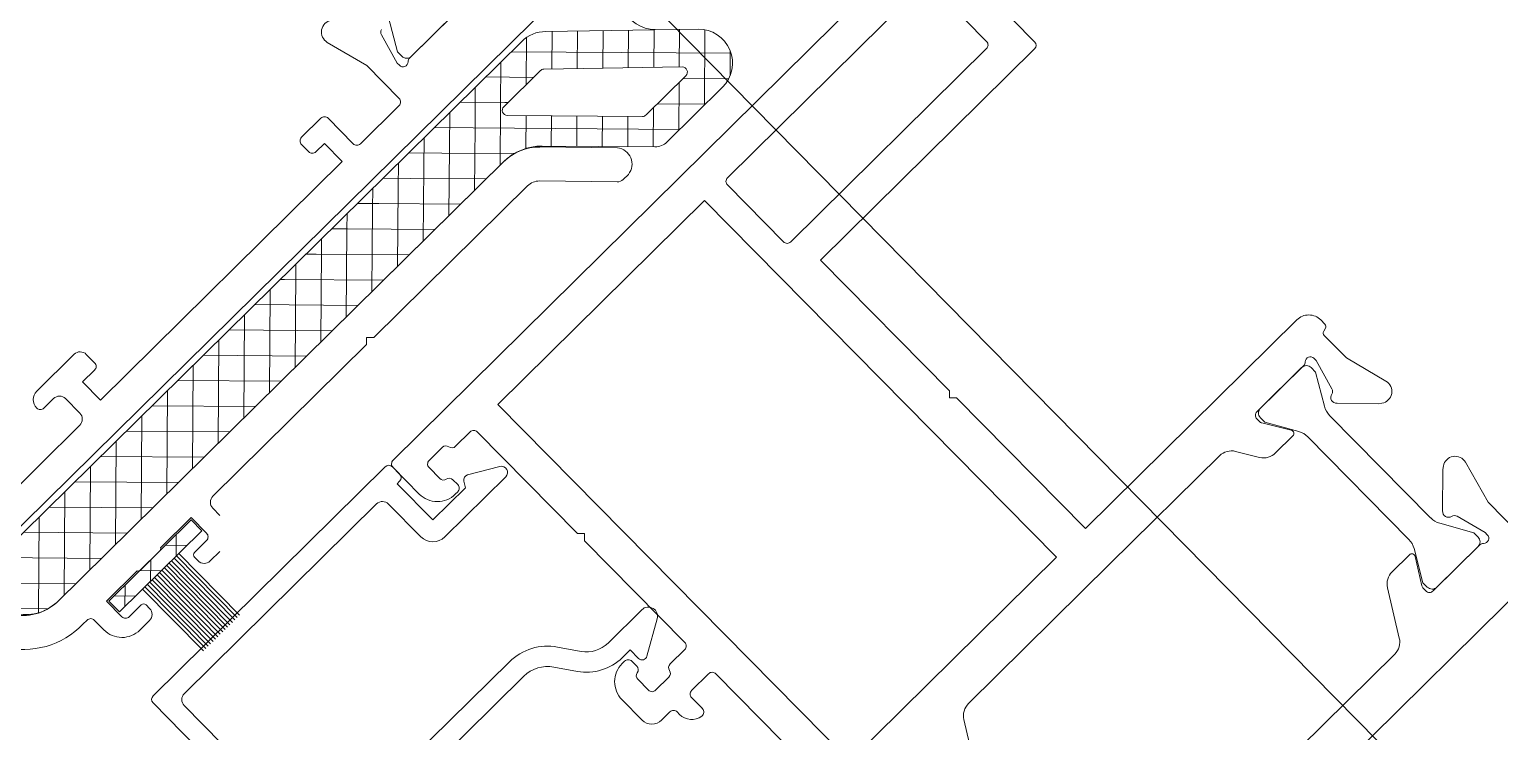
# Model space of a CAD drawing. Header units: centimetres. Extents: x 118932 to 154602, y -32682 to -23521.
# Drawn here: x 137904.54 to 137913.2, y -25374.28 to -25370.15 of the extents above; entities that cross this region are included whole.
import ezdxf

# ---------------------------------------------------------------- set-up
doc = ezdxf.new("R2010")
doc.units = ezdxf.units.CM
doc.header["$LTSCALE"] = 50
doc.header["$MEASUREMENT"] = 0
doc.layers.add('GEN_00_BL_Yazı', color=7, linetype='Continuous', lineweight=0, true_color=0x4f5250)
doc.layers.add('GEN_02_TF_Pencere', color=7, linetype='Continuous', lineweight=9, true_color=0x6093ac)

# ---------------------------------------------------------------- blocks, each defined once
blk = doc.blocks.new('P20')
at = {"layer": 'GEN_00_BL_Yazı'}
blk.add_line((62850.2953, 12036.8851, 0), (62850.2795, 11986.8823, 0), dxfattribs=at)
at = {"layer": 'GEN_02_TF_Pencere', "extrusion": (0, 0, -1)}
for p, q in [((62848.7633, 11999.9363, 0), (62848.833, 11999.6754, 0)), ((62849.0187, 11999.6062, 0), (62849.1227, 11999.7862, 0)), ((62845.6831, 11998.7077, 0), (62844.6577, 11999.7337, 0)), ((62846.413, 11999.6751, 0), (62846.103, 11999.6752, 0)), ((62848.833, 11999.6754, 0), (62848.8329, 11999.4043, 0)), ((62848.9705, 11999.56, 0), (62849.0216, 11999.7442, 0)), ((62846.463, 11999.5551, 0), (62846.463, 11999.6251, 0)), ((62848.233, 11999.6145, 0), (62848.233, 11999.5545, 0)), ((62848.423, 11999.6445, 0), (62848.263, 11999.6445, 0)), ((62848.4529, 11999.4044, 0), (62848.453, 11999.6144, 0)), ((62849.0187, 11999.5701, 0), (62849.0187, 11999.6062, 0)), ((62846.063, 11999.5752, 0), (62846.143, 11999.5752, 0)), ((62846.193, 11999.5252, 0), (62846.1929, 11999.4052, 0)), ((62846.3329, 11999.3751, 0), (62846.333, 11999.5251, 0)), ((62846.333, 11999.5251, 0), (62846.433, 11999.5251, 0)), ((62848.263, 11999.5245, 0), (62848.333, 11999.5245, 0)), ((62848.333, 11999.5245, 0), (62848.3329, 11999.3745, 0)), ((62848.9705, 11999.5419, 0), (62848.9705, 11999.56, 0)), ((62849.4305, 11999.5299, 0), (62849.0435, 11999.53, 0)), ((62849.3987, 11999.53, 0), (62849.0587, 11999.5301, 0)), ((62845.4709, 11998.7077, 0), (62844.7794, 11999.3997, 0)), ((62846.1429, 11999.3552, 0), (62845.4729, 11999.3554, 0)), ((62848.3329, 11999.3745, 0), (62846.3329, 11999.3751, 0)), ((62848.8029, 11999.3743, 0), (62848.4829, 11999.3744, 0)), ((62845.3129, 11999.1754, 0), (62855.2529, 11999.1723, 0)), ((62845.1948, 11998.7397, 0), (62845.5931, 11999.1376, 0)), ((62849.5826, 11999.1364, 0), (62845.2737, 11999.1378, 0)), ((62845.3751, 11998.7078, 0), (62845.8052, 11999.1376, 0)), ((62845.8952, 11998.7076, 0), (62845.4654, 11999.1377, 0)), ((62845.5873, 11998.7077, 0), (62846.0174, 11999.1375, 0)), ((62846.1073, 11998.7075, 0), (62845.6775, 11999.1376, 0)), ((62845.7994, 11998.7076, 0), (62846.2295, 11999.1374, 0)), ((62846.3195, 11998.7075, 0), (62845.8897, 11999.1376, 0)), ((62846.0115, 11998.7076, 0), (62846.4416, 11999.1374, 0)), ((62846.5316, 11998.7074, 0), (62846.1018, 11999.1375, 0)), ((62846.2237, 11998.7075, 0), (62846.6537, 11999.1373, 0)), ((62846.7437, 11998.7073, 0), (62846.3139, 11999.1374, 0)), ((62846.4358, 11998.7074, 0), (62846.8659, 11999.1372, 0)), ((62846.9559, 11998.7073, 0), (62846.526, 11999.1374, 0)), ((62846.6479, 11998.7074, 0), (62847.078, 11999.1372, 0)), ((62847.168, 11998.7072, 0), (62846.7382, 11999.1373, 0)), ((62846.8601, 11998.7073, 0), (62847.2901, 11999.1371, 0)), ((62847.3801, 11998.7071, 0), (62846.9503, 11999.1372, 0)), ((62847.0722, 11998.7072, 0), (62847.4954, 11999.1302, 0)), ((62847.5923, 11998.7071, 0), (62847.1624, 11999.1372, 0)), ((62847.2843, 11998.7072, 0), (62847.6879, 11999.1105, 0)), ((62847.8044, 11998.707, 0), (62847.3746, 11999.1371, 0)), ((62847.4954, 11999.1302, 0), (62847.5023, 11999.137, 0)), ((62847.4965, 11998.7071, 0), (62847.8804, 11999.0908, 0)), ((62847.6047, 11999.119, 0), (62847.5867, 11999.137, 0)), ((62848.0165, 11998.7069, 0), (62847.6047, 11999.119, 0)), ((62847.6879, 11999.1105, 0), (62847.7144, 11999.137, 0)), ((62847.7086, 11998.707, 0), (62848.0729, 11999.0711, 0)), ((62847.8409, 11999.0948, 0), (62847.7988, 11999.137, 0)), ((62848.2287, 11998.7069, 0), (62847.8409, 11999.0948, 0)), ((62847.8804, 11999.0908, 0), (62847.9265, 11999.1369, 0)), ((62848.0772, 11999.0707, 0), (62848.011, 11999.1369, 0)), ((62848.0729, 11999.0711, 0), (62848.1387, 11999.1368, 0)), ((62848.4408, 11998.7068, 0), (62848.0772, 11999.0707, 0)), ((62848.3134, 11999.0465, 0), (62848.2231, 11999.1368, 0)), ((62848.2654, 11999.0514, 0), (62848.3508, 11999.1368, 0)), ((62848.5496, 11999.0223, 0), (62848.4352, 11999.1368, 0)), ((62848.4579, 11999.0317, 0), (62848.5629, 11999.1367, 0)), ((62848.7858, 11998.9981, 0), (62848.6474, 11999.1367, 0)), ((62848.6504, 11999.012, 0), (62848.7751, 11999.1366, 0)), ((62848.8428, 11998.9923, 0), (62848.9872, 11999.1366, 0)), ((62849.022, 11998.974, 0), (62848.8595, 11999.1366, 0)), ((62849.0353, 11998.9726, 0), (62849.1993, 11999.1365, 0)), ((62849.2583, 11998.9498, 0), (62849.0716, 11999.1365, 0)), ((62849.2278, 11998.9529, 0), (62849.4115, 11999.1364, 0)), ((62849.4837, 11998.9364, 0), (62849.2838, 11999.1365, 0)), ((62849.4235, 11998.9364, 0), (62849.6201, 11999.1328, 0)), ((62850.4117, 11998.22, 0), (62849.4959, 11999.1364, 0)), ((62849.5826, 11999.1364, 0), (62849.5826, 11999.1364, 0)), ((62850.373, 11998.458, 0), (62849.724, 11999.0778, 0)), ((62847.9207, 11998.707, 0), (62848.2654, 11999.0514, 0)), ((62848.1328, 11998.7069, 0), (62848.4579, 11999.0317, 0)), ((62848.6529, 11998.7067, 0), (62848.3134, 11999.0465, 0)), ((62848.345, 11998.7068, 0), (62848.6504, 11999.012, 0)), ((62848.8651, 11998.7067, 0), (62848.5496, 11999.0223, 0)), ((62848.5571, 11998.7068, 0), (62848.8428, 11998.9923, 0)), ((62849.0865, 11998.6973, 0), (62848.7858, 11998.9981, 0)), ((62849.5948, 11998.8956, 0), (62849.7512, 11999.0518, 0)), ((62845.2487, 11998.7179, 0), (62845.0375, 11998.9293, 0)), ((62848.7692, 11998.7067, 0), (62849.0353, 11998.9726, 0)), ((62848.9814, 11998.7066, 0), (62849.2278, 11998.9529, 0)), ((62849.882, 11998.1135, 0), (62849.022, 11998.974, 0)), ((62849.2373, 11998.9365, 0), (62849.5401, 11998.9364, 0)), ((62849.2373, 11998.9365, 0), (62849.2373, 11998.9365, 0)), ((62849.2716, 11998.9365, 0), (62849.2583, 11998.9498, 0)), ((62849.5607, 11998.9282, 0), (62850.1499, 11998.3652, 0)), ((62849.7033, 11998.7919, 0), (62849.8597, 11998.9482, 0)), ((62849.1574, 11998.6705, 0), (62849.2942, 11998.8072, 0)), ((62849.7788, 11998.3223, 0), (62849.2161, 11998.8853, 0)), ((62849.8118, 11998.6882, 0), (62849.9682, 11998.8446, 0)), ((62849.9203, 11998.5846, 0), (62850.0767, 11998.7409, 0)), ((62845.3141, 11998.7078, 0), (62849.0099, 11998.7066, 0)), ((62845.3142, 11998.7078, 0), (62849.0098, 11998.7066, 0)), ((62849.2739, 11998.5749, 0), (62849.4002, 11998.7011, 0)), ((62850.0287, 11998.4809, 0), (62850.1852, 11998.6373, 0)), ((62849.222, 11998.6187, 0), (62849.544, 11998.2938, 0)), ((62849.236, 11998.6128, 0), (62849.7057, 11998.1428, 0)), ((62849.38, 11998.4688, 0), (62849.5063, 11998.595, 0)), ((62845.3681, 11998.5078, 0), (62845.3337, 11998.5078, 0)), ((62845.398, 11998.3978, 0), (62845.398, 11998.4778, 0)), ((62845.7807, 11998.5076, 0), (62845.528, 11998.5077, 0)), ((62845.528, 11998.5077, 0), (62845.528, 11998.3777, 0)), ((62845.9581, 11998.4976, 0), (62845.7981, 11998.4976, 0)), ((62846.228, 11998.5075, 0), (62845.9754, 11998.5076, 0)), ((62846.228, 11998.3775, 0), (62846.228, 11998.5075, 0)), ((62847.679, 11998.507, 0), (62846.4081, 11998.5074, 0)), ((62847.709, 11998.537, 0), (62847.679, 11998.507, 0)), ((62847.739, 11998.507, 0), (62847.709, 11998.537, 0)), ((62849.0099, 11998.5066, 0), (62847.739, 11998.507, 0)), ((62849.4025, 11998.1524, 0), (62849.0806, 11998.4773, 0)), ((62849.486, 11998.3627, 0), (62849.6123, 11998.4889, 0)), ((62850.1372, 11998.3773, 0), (62850.2937, 11998.5337, 0)), ((62846.358, 11998.4575, 0), (62846.358, 11998.3974, 0)), ((62849.592, 11998.2566, 0), (62849.7183, 11998.3828, 0)), ((62850.0854, 11998.1134, 0), (62850.3993, 11998.4271, 0)), ((62845.558, 11998.3477, 0), (62845.658, 11998.3477, 0)), ((62845.678, 11998.3276, 0), (62845.678, 11998.2976, 0)), ((62846.078, 11998.2975, 0), (62846.078, 11998.3275, 0)), ((62846.098, 11998.3475, 0), (62846.198, 11998.3475, 0)), ((62849.6981, 11998.1505, 0), (62849.8612, 11998.3135, 0)), ((62850.1292, 11998.3134, 0), (62849.8, 11998.3135, 0)), ((62849.8732, 11998.1135, 0), (62850.0733, 11998.3134, 0)), ((62850.0941, 11998.1134, 0), (62849.8942, 11998.3135, 0)), ((62850.2965, 11998.1231, 0), (62850.1063, 11998.3134, 0)), ((62845.628, 11998.2477, 0), (62845.548, 11998.2477, 0)), ((62846.208, 11998.2475, 0), (62846.128, 11998.2475, 0)), ((62850.3138, 11998.1296, 0), (62850.4185, 11998.2343, 0)), ((62849.4803, 11998.1377, 0), (62849.4379, 11998.1377, 0)), ((62849.7764, 11998.1135, 0), (62850.2348, 11998.1134, 0))]:
    blk.add_line(p, q, dxfattribs=at)
at = {"layer": 'GEN_02_TF_Pencere'}
for p, q in [((62845.5381, 11998.4978, 0), (62845.538, 11998.4078, 0)), ((62846.2181, 11998.4975, 0), (62845.5381, 11998.4978, 0)), ((62845.5816, 11998.4077, 0), (62845.6717, 11998.4977, 0)), ((62845.5817, 11998.4977, 0), (62845.6716, 11998.4077, 0)), ((62845.7938, 11998.4977, 0), (62845.8838, 11998.4076, 0)), ((62845.7938, 11998.4077, 0), (62845.8838, 11998.4976, 0)), ((62846.0059, 11998.4976, 0), (62846.0959, 11998.4076, 0)), ((62846.0059, 11998.4076, 0), (62846.0959, 11998.4976, 0)), ((62846.2173, 11998.4982, 0), (62846.2188, 11998.4968, 0)), ((62846.218, 11998.4075, 0), (62846.2181, 11998.4975, 0)), ((62845.538, 11998.4078, 0), (62846.218, 11998.4075, 0)), ((62845.538, 11998.4078, 0), (62845.538, 11998.4078, 0)), ((62845.728, 11998.4077, 0), (62845.7279, 11997.8977, 0)), ((62845.748, 11998.4077, 0), (62845.7479, 11997.8977, 0)), ((62845.768, 11998.4077, 0), (62845.7679, 11997.8977, 0)), ((62845.788, 11998.4077, 0), (62845.7879, 11997.8977, 0)), ((62845.808, 11998.4077, 0), (62845.8079, 11997.8977, 0)), ((62845.828, 11998.4077, 0), (62845.8279, 11997.8977, 0)), ((62845.848, 11998.4077, 0), (62845.8479, 11997.8977, 0)), ((62845.868, 11998.4076, 0), (62845.8679, 11997.8976, 0)), ((62845.888, 11998.4076, 0), (62845.8879, 11997.8976, 0)), ((62845.908, 11998.4076, 0), (62845.9079, 11997.8976, 0)), ((62845.928, 11998.4076, 0), (62845.9279, 11997.8976, 0)), ((62845.948, 11998.4076, 0), (62845.9479, 11997.8976, 0)), ((62845.968, 11998.4076, 0), (62845.9679, 11997.8976, 0)), ((62845.988, 11998.4076, 0), (62845.9879, 11997.8976, 0)), ((62846.008, 11998.4076, 0), (62846.0079, 11997.8976, 0)), ((62846.028, 11998.4076, 0), (62846.0279, 11997.8976, 0)), ((62845.3018, 11996.3479, 0), (62845.3023, 11997.8879, 0)), ((62845.3323, 11997.9179, 0), (62847.2523, 11997.9173, 0)), ((62845.3323, 11997.9179, 0), (62845.3323, 11997.9179, 0)), ((62847.2821, 11997.6627, 0), (62847.2821, 11997.8827, 0)), ((62847.2823, 11997.8873, 0), (62847.2823, 11997.8273, 0)), ((62847.3121, 11997.9127, 0), (62855.2521, 11997.9148, 0)), ((62847.3121, 11997.9127, 0), (62847.3121, 11997.9127, 0)), ((62847.0623, 11997.7974, 0), (62845.4723, 11997.7979, 0)), ((62847.2323, 11997.7973, 0), (62847.2322, 11997.4973, 0)), ((62847.2523, 11997.7973, 0), (62847.2323, 11997.7973, 0)), ((62845.4223, 11997.7479, 0), (62845.4219, 11996.4879, 0)), ((62847.1122, 11997.4774, 0), (62847.1123, 11997.7474, 0)), ((62847.4321, 11997.7328, 0), (62847.4321, 11997.6428, 0)), ((62847.5721, 11997.7628, 0), (62847.4621, 11997.7628, 0)), ((62847.7521, 11997.7128, 0), (62847.6313, 11997.7128, 0)), ((62847.7824, 11996.8429, 0), (62847.7821, 11997.6829, 0)), ((62849.6921, 11997.7133, 0), (62847.9821, 11997.7129, 0)), ((62847.9821, 11997.7129, 0), (62847.9829, 11994.7625, 0)), ((62849.6929, 11994.7629, 0), (62849.6921, 11997.7133, 0)), ((62849.6921, 11997.7133, 0), (62849.6921, 11997.7133, 0)), ((62849.8521, 11997.6834, 0), (62849.8523, 11997.213, 0)), ((62851.5021, 11997.7138, 0), (62849.8821, 11997.7134, 0)), ((62851.5323, 11997.2134, 0), (62851.5321, 11997.6838, 0)), ((62851.7321, 11997.7139, 0), (62851.7323, 11997.0135, 0)), ((62847.4522, 11997.5128, 0), (62847.4322, 11997.5128, 0)), ((62847.4822, 11997.5836, 0), (62847.4822, 11997.5428, 0)), ((62847.5022, 11997.4972, 0), (62847.5224, 11997.5322, 0)), ((62847.5634, 11997.5432, 0), (62847.7341, 11997.4446, 0)), ((62847.2322, 11997.4973, 0), (62847.5022, 11997.4972, 0)), ((62847.7161, 11997.3772, 0), (62847.2122, 11997.3773, 0)), ((62849.8611, 11997.1918, 0), (62849.8611, 11997.1918, 0)), ((62849.8823, 11997.183, 0), (62851.5023, 11997.1834, 0)), ((62851.7023, 11996.9834, 0), (62849.9323, 11996.983, 0)), ((62849.9323, 11996.983, 0), (62849.9326, 11995.903, 0)), ((62847.8124, 11996.8129, 0), (62847.7824, 11996.8429, 0)), ((62847.7824, 11996.7829, 0), (62847.8124, 11996.8129, 0)), ((62847.7826, 11995.9429, 0), (62847.7824, 11996.7829, 0)), ((62846.1523, 11996.5865, 0), (62846.9675, 11996.5863, 0)), ((62846.9675, 11996.4663, 0), (62846.0543, 11996.4666, 0)), ((62847.2296, 11996.4497, 0), (62847.3106, 11996.334, 0)), ((62847.2122, 11996.2652, 0), (62847.1313, 11996.3809, 0)), ((62847.458, 11996.2572, 0), (62847.7373, 11996.2572, 0)), ((62847.5218, 11996.1372, 0), (62847.458, 11996.1372, 0)), ((62847.5218, 11996.0672, 0), (62847.5218, 11996.1372, 0)), ((62847.7645, 11996.1553, 0), (62847.5668, 11996.0412, 0)), ((62847.4325, 11996.1128, 0), (62847.4525, 11996.1128, 0)), ((62847.4825, 11996.0828, 0), (62847.4826, 11996.0419, 0)), ((62847.2826, 11995.7927, 0), (62847.2826, 11995.9627, 0)), ((62847.4326, 11995.9828, 0), (62847.4326, 11995.8928, 0)), ((62847.4626, 11995.8628, 0), (62847.5726, 11995.8628, 0)), ((62847.6318, 11995.9128, 0), (62847.7526, 11995.9128, 0)), ((62849.9326, 11995.903, 0), (62849.9026, 11995.873, 0)), ((62849.9026, 11995.873, 0), (62849.9326, 11995.843, 0)), ((62849.9326, 11995.843, 0), (62849.9329, 11994.763, 0)), ((62847.4326, 11995.7128, 0), (62847.3626, 11995.7127, 0)), ((62847.7526, 11995.7128, 0), (62847.6126, 11995.7128, 0)), ((62847.4627, 11995.6621, 0), (62847.4627, 11995.6828, 0)), ((62847.5827, 11995.6828, 0), (62847.5827, 11995.5928, 0)), ((62847.783, 11994.3971, 0), (62847.7827, 11995.6829, 0)), ((62847.9829, 11994.7625, 0), (62849.6929, 11994.7629, 0)), ((62849.9329, 11994.763, 0), (62851.6825, 11994.7634, 0)), ((62851.7825, 11994.6635, 0), (62851.7825, 11994.6287, 0)), ((62851.7329, 11994.5847, 0), (62851.733, 11994.3981, 0)), ((62851.7677, 11994.6094, 0), (62851.7478, 11994.604, 0)), ((62849.8899, 11994.513, 0), (62848.7192, 11994.5127, 0)), ((62850.7967, 11994.5132, 0), (62849.8899, 11994.513, 0)), ((62851.1054, 11994.5133, 0), (62851.1054, 11994.4917, 0)), ((62851.1098, 11994.4761, 0), (62851.2029, 11994.3237, 0)), ((62851.1254, 11994.5035, 0), (62851.1254, 11994.4674, 0)), ((62851.5224, 11994.5434, 0), (62851.1354, 11994.5433, 0)), ((62851.5054, 11994.5434, 0), (62851.1654, 11994.5435, 0)), ((62851.5445, 11994.3292, 0), (62851.5954, 11994.5134, 0)), ((62851.5454, 11994.4673, 0), (62851.5454, 11994.5033, 0)), ((62851.5954, 11994.5134, 0), (62851.5954, 11994.5316, 0)), ((62848.6339, 11994.4647, 0), (62848.5581, 11994.3405, 0)), ((62850.9579, 11994.3411, 0), (62850.8821, 11994.4653, 0)), ((62851.1254, 11994.4674, 0), (62851.2293, 11994.2874, 0)), ((62851.4414, 11994.2873, 0), (62851.5454, 11994.4673, 0)), ((62851.733, 11994.3981, 0), (62851.8028, 11994.1373, 0)), ((62851.1858, 11994.2933, 0), (62851.0433, 11994.2933, 0)), ((62851.2453, 11994.2274, 0), (62851.245, 11993.3795, 0)), ((62851.2453, 11994.2274, 0), (62851.2453, 11994.2274, 0)), ((62851.425, 11993.3795, 0), (62851.4253, 11994.2273, 0)), ((62851.6771, 11994.0744, 0), (62851.506, 11994.2473, 0)), ((62851.6951, 11994.0618, 0), (62851.6771, 11994.0744, 0)), ((62851.5037, 11993.3594, 0), (62851.6749, 11993.5322, 0)), ((62851.6749, 11993.5322, 0), (62851.6929, 11993.5448, 0)), ((62851.8006, 11993.4693, 0), (62851.7307, 11993.2085, 0)), ((62850.7969, 11993.0056, 0), (62850.9557, 11993.2655, 0)), ((62851.041, 11993.3134, 0), (62851.1836, 11993.3133, 0)), ((62851.2006, 11993.2829, 0), (62851.1076, 11993.1306, 0)), ((62851.229, 11993.3195, 0), (62851.125, 11993.1396, 0)), ((62851.545, 11993.1394, 0), (62851.4411, 11993.3195, 0)), ((62851.5932, 11993.0932, 0), (62851.5422, 11993.2774, 0)), ((62851.7307, 11993.2085, 0), (62851.7306, 11992.9374, 0)), ((62851.1032, 11993.1149, 0), (62851.1032, 11993.0934, 0)), ((62851.125, 11993.1396, 0), (62851.125, 11993.1035, 0)), ((62851.545, 11993.1033, 0), (62851.545, 11993.1394, 0)), ((62851.5932, 11993.075, 0), (62851.5932, 11993.0932, 0)), ((62851.1332, 11993.0633, 0), (62851.5202, 11993.0632, 0)), ((62851.1649, 11993.0635, 0), (62851.5049, 11993.0634, 0)), ((62849.9257, 11992.958, 0), (62850.7115, 11992.9577, 0)), ((62855.2506, 11992.7063, 0), (62845.3106, 11992.7094, 0))]:
    blk.add_line(p, q, dxfattribs=at)
at = {"layer": 'GEN_02_TF_Pencere', "extrusion": (0, 0, -1)}
for centre, radius, start, end in [((-62848.8309, 11999.9544, 0), 0.07, 345.01445, 125.04389), ((-62849.0507, 11999.7367, 0), 0.03, 14.42583, 77.7456), ((-62846.103, 11999.6052, 0), 0.07, 0.01808, 90.01817), ((-62846.413, 11999.6251, 0), 0.05, 90.01808, 180.01817), ((-62846.063, 11999.6052, 0), 0.03, 270.01808, 0.01817), ((-62848.263, 11999.6145, 0), 0.03, 0.01809, 90.01817), ((-62848.423, 11999.6145, 0), 0.03, 90.01808, 180.01817), ((-62846.143, 11999.5252, 0), 0.05, 90.01808, 180.01817), ((-62846.433, 11999.5551, 0), 0.03, 180.01808, 270.01817), ((-62848.263, 11999.5545, 0), 0.03, 270.01808, 0.01817), ((-62849.0005, 11999.5419, 0), 0.03, 224.23233, 0.01442), ((-62849.0587, 11999.5701, 0), 0.04, 270.01808, 0.01817), ((-62849.0435, 11999.5, 0), 0.03, 44.23045, 90.01819), ((-62846.1429, 11999.4052, 0), 0.05, 180.01808, 270.01817), ((-62848.4829, 11999.4044, 0), 0.03, 270.01808, 0.01817), ((-62848.8029, 11999.4043, 0), 0.03, 180.01808, 270.01817), ((-62849.5826, 11998.9364, 0), 0.2, 90.0174, 135.02018), ((-62850.3303, 11998.779, 0), 0.2, 313.68242, 90.01815), ((-62849.2373, 11998.9065, 0), 0.03, 315.01708, 90.01809), ((-62849.5401, 11998.9064, 0), 0.03, 90.01808, 133.50323), ((-62845.3227, 11998.9985, 0), 0.2908, 271.70487, 328.3515), ((-62845.3225, 11998.9785, 0), 0.2708, 271.76601, 328.31654), ((-62845.3227, 11998.9985, 0), 0.4908, 268.71972, 328.57254), ((-62849.0097, 11998.3866, 0), 0.32, 90.01814, 135.01806), ((-62849.0098, 11998.4066, 0), 0.3, 90.01817, 135.01809), ((-62845.368, 11998.4778, 0), 0.03, 90.01809, 180.01817), ((-62845.7981, 11998.5176, 0), 0.02, 270.01816, 330.01812), ((-62845.9581, 11998.5176, 0), 0.02, 210.01813, 270.01809), ((-62846.408, 11998.4574, 0), 0.05, 0.01808, 90.01817), ((-62849.0098, 11998.4066, 0), 0.1, 90.01815, 135.01807), ((-62845.548, 11998.3977, 0), 0.15, 270.01808, 0.01817), ((-62845.558, 11998.3777, 0), 0.03, 270.01809, 0.01817), ((-62846.198, 11998.3775, 0), 0.03, 180.01808, 270.01817), ((-62850.2348, 11998.3134, 0), 0.2, 133.68242, 270.01815), ((-62845.628, 11998.2977, 0), 0.05, 180.01808, 270.01817), ((-62845.658, 11998.3277, 0), 0.02, 90.01808, 180.01817), ((-62846.098, 11998.3275, 0), 0.02, 0.01808, 90.01817), ((-62846.128, 11998.2975, 0), 0.05, 270.01808, 0.01817), ((-62849.4709, 11998.2326, 0), 0.0953, 140.06431, 264.34235), ((-62849.8, 11998.3435, 0), 0.03, 270.01808, 315.01712), ((-62850.1292, 11998.3434, 0), 0.03, 133.5031, 270.01811), ((-62849.4379, 11998.1877, 0), 0.05, 270.01824, 315.01816), ((-62849.7765, 11998.2135, 0), 0.1, 270.01809, 315.01713)]:
    blk.add_arc(centre, radius, start, end, dxfattribs=at)
at = {"layer": 'GEN_02_TF_Pencere'}
for centre, radius, start, end in [((62845.3323, 11997.8879, 0), 0.03, 89.98193, 179.98182), ((62847.2523, 11997.8873, 0), 0.03, 359.98299, 89.9819), ((62847.3121, 11997.8827, 0), 0.03, 90.01468, 180.01477), ((62845.4723, 11997.7479, 0), 0.05, 89.98198, 179.98187), ((62847.0623, 11997.7474, 0), 0.05, 359.98187, 89.98176), ((62847.2523, 11997.8273, 0), 0.03, 269.98454, 359.98188), ((62847.4621, 11997.7328, 0), 0.03, 90.01468, 180.01477), ((62847.5721, 11997.7328, 0), 0.03, 9.60894, 90.01479), ((62847.6313, 11997.7428, 0), 0.03, 189.60626, 270.01575), ((62847.7521, 11997.6828, 0), 0.03, 0.01478, 90.01486), ((62849.8821, 11997.6834, 0), 0.03, 90.01478, 180.01486), ((62847.4321, 11997.6628, 0), 0.15, 180.01474, 270.01482), ((62847.4616, 11997.6424, 0), 0.0295, 179.20244, 261.23468), ((62847.4522, 11997.5836, 0), 0.03, 0.00326, 80.42064), ((62847.4522, 11997.5428, 0), 0.03, 270.01477, 0.01486), ((62847.5484, 11997.5172, 0), 0.03, 59.98187, 149.98176), ((62847.2122, 11997.4773, 0), 0.1, 179.98193, 269.98182), ((62847.7161, 11997.4133, 0), 0.0361, 269.98188, 59.98188), ((62849.8823, 11997.213, 0), 0.03, 180.01469, 225.01461), ((62849.8823, 11997.213, 0), 0.03, 225.01457, 270.01449), ((62851.5023, 11997.2134, 0), 0.03, 270.01478, 0.01486), ((62851.7023, 11997.0134, 0), 0.03, 270.01497, 0.01486), ((62846.9674, 11996.2661, 0), 0.3201, 34.99521, 89.96852), ((62846.9674, 11996.2662, 0), 0.2001, 34.99522, 89.96853), ((62847.4581, 11996.4373, 0), 0.1801, 214.99524, 269.96854), ((62847.4581, 11996.4374, 0), 0.3001, 214.99521, 269.96852), ((62847.7372, 11996.2026, 0), 0.0546, 299.98188, 89.98188), ((62847.4326, 11995.9628, 0), 0.15, 90.01474, 180.01482), ((62847.4525, 11996.0828, 0), 0.03, 0.01468, 90.01477), ((62847.4535, 11996.0412, 0), 0.0291, 278.12196, 1.5117), ((62847.5518, 11996.0672, 0), 0.03, 179.98281, 299.9819), ((62847.4626, 11995.9828, 0), 0.03, 99.60884, 180.0147), ((62847.4626, 11995.8928, 0), 0.03, 180.01478, 270.01486), ((62847.5726, 11995.8928, 0), 0.03, 270.01477, 350.42063), ((62847.6316, 11995.883, 0), 0.0298, 89.69158, 170.74554), ((62847.7526, 11995.9428, 0), 0.03, 270.01468, 0.01477), ((62847.3626, 11995.7927, 0), 0.08, 180.01474, 270.01482), ((62847.4327, 11995.6828, 0), 0.03, 0.01478, 90.01486), ((62847.6127, 11995.6828, 0), 0.03, 90.01478, 180.01486), ((62847.7527, 11995.6828, 0), 0.03, 0.01468, 90.01477), ((62847.5627, 11995.6621, 0), 0.1, 180.01474, 261.80159), ((62847.5529, 11995.5925, 0), 0.0297, 261.21204, 0.58915), ((62851.6825, 11994.6634, 0), 0.1, 0.01114, 90.02354), ((62851.7529, 11994.5847, 0), 0.02, 104.9634, 180.03485), ((62851.7625, 11994.6287, 0), 0.02, 285.01938, 359.99015), ((62848.7192, 11994.4127, 0), 0.1, 90.0147, 148.61479), ((62850.7967, 11994.4132, 0), 0.1, 31.41469, 90.01478), ((62851.1354, 11994.5133, 0), 0.03, 90.01468, 180.01477), ((62851.1354, 11994.4917, 0), 0.03, 180.01501, 211.41499), ((62851.1654, 11994.5035, 0), 0.04, 89.98186, 179.98175), ((62851.5054, 11994.5034, 0), 0.04, 359.98183, 89.98192), ((62851.5224, 11994.5734, 0), 0.03, 270.01482, 315.80256), ((62851.5654, 11994.5316, 0), 0.03, 0.0148, 135.80241), ((62851.0432, 11994.3933, 0), 0.1, 211.41467, 270.01476), ((62851.1858, 11994.3133, 0), 0.02, 270.01471, 31.4147), ((62851.5289, 11994.2734, 0), 0.0347, 101.8128, 228.66844), ((62851.5154, 11994.3367, 0), 0.03, 282.28377, 345.62496), ((62851.1253, 11994.2274, 0), 0.12, 359.98197, 29.98186), ((62851.5453, 11994.2273, 0), 0.12, 149.98197, 179.98186), ((62851.7352, 11994.1192, 0), 0.07, 235.01473, 14.99588), ((62851.733, 11993.4874, 0), 0.07, 344.97819, 125.00763), ((62851.125, 11993.3796, 0), 0.12, 329.98177, 359.98189), ((62851.545, 11993.3794, 0), 0.12, 179.98188, 209.98177), ((62851.5267, 11993.3333, 0), 0.0347, 131.34214, 258.17256), ((62851.041, 11993.2134, 0), 0.1, 89.9821, 148.57533), ((62851.1836, 11993.2933, 0), 0.02, 328.58193, 89.98192), ((62851.5131, 11993.2699, 0), 0.03, 14.38957, 77.70934), ((62851.1332, 11993.1149, 0), 0.03, 148.61197, 179.97484), ((62851.1332, 11993.0933, 0), 0.03, 179.98183, 269.98192), ((62851.165, 11993.1035, 0), 0.04, 179.98193, 269.98182), ((62851.505, 11993.1034, 0), 0.04, 269.98183, 359.98192), ((62850.7116, 11993.0577, 0), 0.1, 269.98185, 328.58194), ((62851.5202, 11993.0332, 0), 0.03, 44.19419, 89.98194), ((62851.5632, 11993.075, 0), 0.03, 224.19608, 359.97816)]:
    blk.add_arc(centre, radius, start, end, dxfattribs=at)
blk = doc.blocks.new('DOGRAMA LEVEL 0 E BLOK')
at = {"rotation": 44.91157846050665}
blk.add_blockref('P20', (-36225.1424, -52048.5124, 0), dxfattribs=at)

msp = doc.modelspace()

# ---------------------------------------------------------------- block references
at = {"rotation": 359.6887739338809}
msp.add_blockref('DOGRAMA LEVEL 0 E BLOK', (138089.7852, -26193.1915), dxfattribs=at)

doc.saveas('drawing.dxf')
